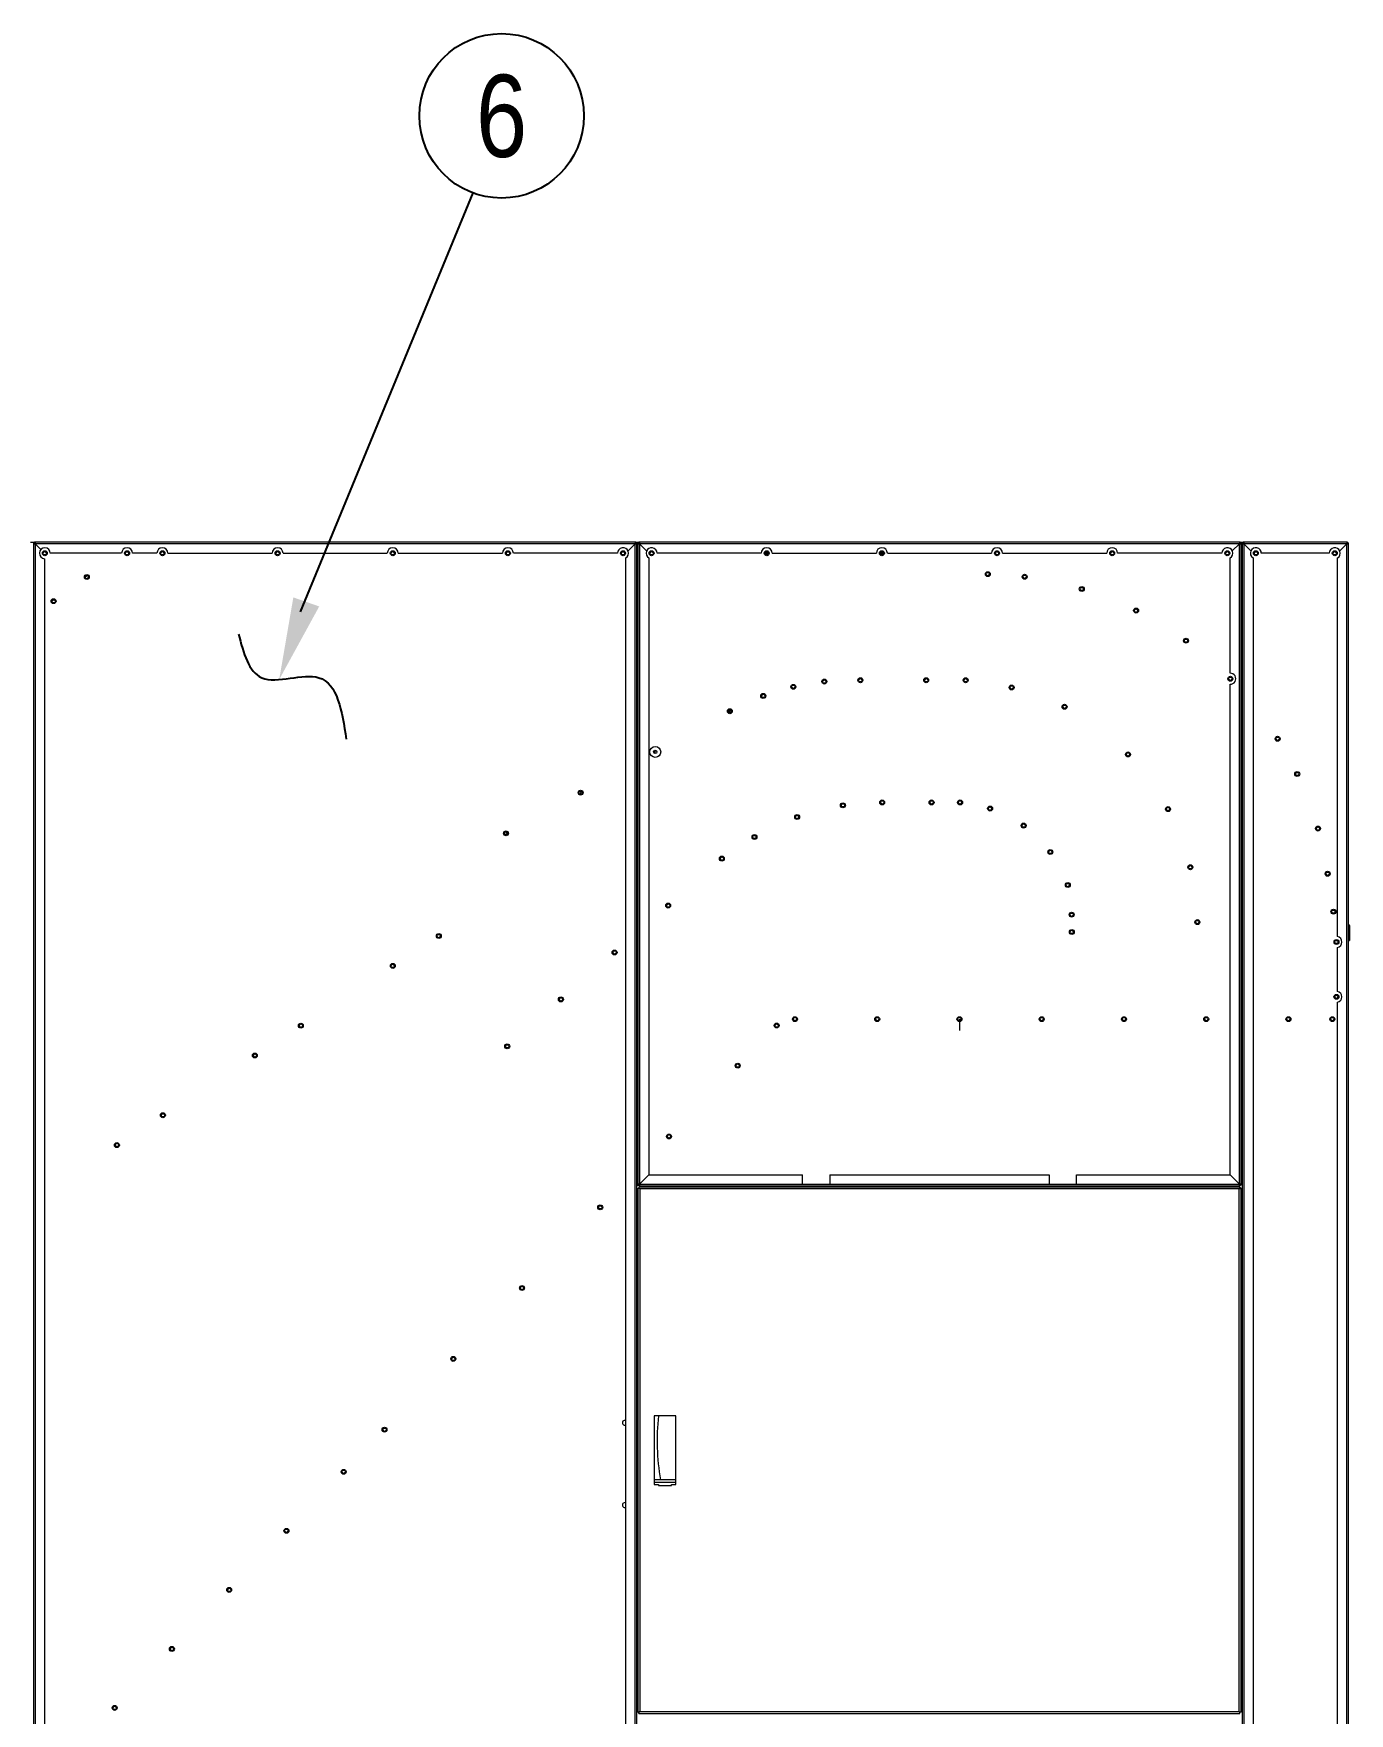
# Model space of a CAD drawing. Header units: millimetres. Extents: x 22763 to 52170, y 15948 to 36743.
# Drawn here: x 35458 to 37858, y 24394 to 27458 of the extents above; entities that cross this region are included whole.
import ezdxf
from ezdxf.enums import TextEntityAlignment as Align

# ---------------------------------------------------------------- set-up
doc = ezdxf.new("R2010")
doc.units = ezdxf.units.MM
doc.layers.add('냉각탑_dim', color=1, linetype='Continuous')
doc.layers.add('냉각탑_text', color=3, linetype='Continuous')
doc.styles.get("Standard").update_dxf_attribs({"font": 'arial.ttf'})

# ---------------------------------------------------------------- blocks, each defined once
blk = doc.blocks.new('1')
at = {"color": 7, "lineweight": 20, "ltscale": 0.003944}
blk.add_line((35452.5, 26530.4), (35459.6, 26530.4), dxfattribs=at)
at = {"color": 7, "lineweight": 20, "ltscale": 0.000833333}
for p, q in [((35458, 26528.8), (35458, 26527.3)), ((35461.1, 26530.4), (35459.6, 26530.4)), ((35459.6, 26527.3), (35459.6, 26528.8)), ((35459.6, 26528.8), (35461.1, 26528.8)), ((35461.1, 26527.3), (35459.6, 26527.3)), ((36556.4, 26530.4), (36554.9, 26530.4)), ((36554.9, 26527.3), (36554.9, 26528.8)), ((36554.9, 26528.8), (36556.4, 26528.8)), ((36554.9, 26527.3), (36556.4, 26527.3)), ((36556.4, 26528.8), (36556.4, 26527.3)), ((36558, 26527.3), (36558, 26528.8)), ((36560, 26528.8), (36560, 26527.3)), ((36563.1, 26530.4), (36561.6, 26530.4)), ((36561.6, 26527.3), (36561.6, 26528.8)), ((36561.6, 26528.8), (36563.1, 26528.8)), ((36563.1, 26527.3), (36561.6, 26527.3)), ((37658.4, 26530.4), (37656.9, 26530.4)), ((37656.9, 26528.8), (37658.4, 26528.8)), ((37656.9, 26527.3), (37656.9, 26528.8)), ((37656.9, 26527.3), (37658.4, 26527.3)), ((37656.9, 26527.3), (37658.4, 26527.3)), ((37658.4, 26528.8), (37658.4, 26527.3)), ((37660, 26527.3), (37660, 26528.8)), ((37662, 26528.8), (37662, 26527.3)), ((37665.1, 26530.4), (37663.6, 26530.4)), ((37663.6, 26527.3), (37663.6, 26528.8)), ((37663.6, 26528.8), (37665.1, 26528.8)), ((37665.1, 26527.3), (37663.6, 26527.3)), ((37663.6, 26527.3), (37665.1, 26527.3)), ((37854.4, 26530.4), (37852.9, 26530.4)), ((37852.9, 26528.8), (37854.4, 26528.8)), ((37852.9, 26527.3), (37852.9, 26528.8)), ((37852.9, 26527.3), (37854.4, 26527.3)), ((37854.4, 26528.8), (37854.4, 26527.3)), ((37856, 26527.3), (37856, 26528.8)), ((36560, 25359.5), (36560, 25358)), ((36561.6, 25358), (36561.6, 25359.5)), ((36563.1, 25358), (36561.6, 25358)), ((36561.6, 25356.4), (36563.1, 25356.4)), ((37656.9, 25359.5), (37656.9, 25358)), ((37658.4, 25358), (37656.9, 25358)), ((37656.9, 25356.4), (37658.4, 25356.4)), ((37658.4, 25359.5), (37658.4, 25358)), ((37660, 25358), (37660, 25359.5))]:
    blk.add_line(p, q, dxfattribs=at)
at = {"color": 7, "lineweight": 20, "ltscale": 0.000888889}
for p, q in [((35458, 26528.8), (35459.6, 26528.8)), ((35458, 26527.3), (35459.6, 26527.3)), ((35459.6, 26530.4), (35459.6, 26528.8)), ((35461.1, 26530.4), (35461.1, 26528.8)), ((36554.9, 26530.4), (36554.9, 26528.8)), ((36556.4, 26530.4), (36556.4, 26528.8)), ((36558, 26528.8), (36556.4, 26528.8)), ((36558, 26527.3), (36556.4, 26527.3)), ((36560, 26528.8), (36561.6, 26528.8)), ((36560, 26527.3), (36561.6, 26527.3)), ((36561.6, 26530.4), (36561.6, 26528.8)), ((36563.1, 26530.4), (36563.1, 26528.8)), ((37656.9, 26530.4), (37656.9, 26528.8)), ((37658.4, 26530.4), (37658.4, 26528.8)), ((37660, 26528.8), (37658.4, 26528.8)), ((37660, 26527.3), (37658.4, 26527.3)), ((37662, 26528.8), (37663.6, 26528.8)), ((37662, 26527.3), (37663.6, 26527.3)), ((37663.6, 26530.4), (37663.6, 26528.8)), ((37665.1, 26530.4), (37665.1, 26528.8)), ((37852.9, 26530.4), (37852.9, 26528.8)), ((37854.4, 26530.4), (37854.4, 26528.8)), ((37856, 26528.8), (37854.4, 26528.8)), ((37856, 26527.3), (37854.4, 26527.3)), ((37856, 25804.3), (37857.6, 25804.3)), ((36560, 25359.5), (36561.6, 25359.5)), ((36560, 25358), (36561.6, 25358)), ((36561.6, 25356.4), (36561.6, 25358)), ((36563.1, 25356.4), (36563.1, 25358)), ((37656.9, 25356.4), (37656.9, 25358)), ((37660, 25359.5), (37658.4, 25359.5)), ((37660, 25358), (37658.4, 25358)), ((37658.4, 25356.4), (37658.4, 25358))]:
    blk.add_line(p, q, dxfattribs=at)
at = {"color": 7, "lineweight": 20}
for p, q in [((35458, 26527.3), (35458, 23685.5)), ((36554.9, 26530.4), (35461.1, 26530.4)), ((35461.1, 26527.3), (35461.1, 23685.5)), ((36554.9, 26527.3), (35461.1, 26527.3)), ((36538, 23702.4), (36538, 26501.7)), ((36554.9, 23685.5), (36554.9, 26527.3)), ((36558, 23685.5), (36558, 26527.3)), ((36560, 26527.3), (36560, 25359.5)), ((37656.9, 26530.4), (36563.1, 26530.4)), ((36563.1, 26527.3), (36563.1, 25359.5)), ((37656.9, 26527.3), (36563.1, 26527.3)), ((36580, 26501.7), (36580, 25376.4)), ((37656.9, 25359.5), (37656.9, 26527.3)), ((37660, 25359.5), (37660, 26527.3)), ((37662, 26527.3), (37662, 23685.5)), ((37665.1, 26527.3), (37665.1, 23685.5)), ((37682, 26501.7), (37682, 23702.4)), ((37852.9, 23685.5), (37852.9, 26527.3)), ((37856, 23685.5), (37856, 26527.3)), ((35478, 26500.4), (35478, 23702.4)), ((37836, 23702.4), (37836, 25691.5)), ((36560, 25352.4), (36560, 24396.4)), ((37658, 25354.4), (36562, 25354.4)), ((36563.1, 25356.4), (37656.9, 25356.4)), ((37656.6, 25351), (36563.4, 25351)), ((36563.4, 25351), (36563.4, 24397.8)), ((37656.6, 24397.8), (37656.6, 25351)), ((37660, 24396.4), (37660, 25352.4)), ((36562, 24394.4), (37658, 24394.4)), ((36563.4, 24397.8), (37656.6, 24397.8))]:
    blk.add_line(p, q, dxfattribs=at)
at = {"color": 7, "lineweight": 20, "ltscale": 0.000833349}
for p, q in [((35459.6, 26527.3), (35461.1, 26527.3)), ((36561.6, 26527.3), (36563.1, 26527.3))]:
    blk.add_line(p, q, dxfattribs=at)
at = {"color": 7, "lineweight": 20, "ltscale": 0.001722}
for p, q in [((35461.1, 26527.3), (35461.1, 26530.4)), ((36563.1, 26527.3), (36563.1, 26530.4)), ((37665.1, 26527.3), (37665.1, 26530.4)), ((36563.1, 25359.5), (36560, 25359.5)), ((36563.1, 25359.5), (36563.1, 25356.4)), ((37656.9, 25359.5), (37660, 25359.5))]:
    blk.add_line(p, q, dxfattribs=at)
at = {"color": 7, "lineweight": 20, "ltscale": 0.007922}
blk.add_line((35471.2, 26517.2), (35461.1, 26527.3), dxfattribs=at)
blk.add_line((35471.2, 26517.2), (35461.1, 26527.3), dxfattribs=at)
at = {"color": 7, "lineweight": 20, "ltscale": 0.072222}
blk.add_line((35618.5, 26510.4), (35488.5, 26510.4), dxfattribs=at)
at = {"color": 7, "lineweight": 20, "ltscale": 0.024722}
blk.add_line((35683, 26510.4), (35638.5, 26510.4), dxfattribs=at)
at = {"color": 7, "lineweight": 20, "ltscale": 0.105556}
for p, q in [((35703, 26510.4), (35893, 26510.4)), ((35913, 26510.4), (36103, 26510.4)), ((36123, 26510.4), (36313, 26510.4)), ((36523, 26510.4), (36333, 26510.4)), ((36785, 26510.4), (36595, 26510.4)), ((36805, 26510.4), (36995, 26510.4)), ((37015, 26510.4), (37205, 26510.4)), ((37225, 26510.4), (37415, 26510.4)), ((37625, 26510.4), (37435, 26510.4))]:
    blk.add_line(p, q, dxfattribs=at)
at = {"color": 7, "lineweight": 20, "ltscale": 0.010045}
for p, q in [((36542.1, 26514.5), (36554.9, 26527.3)), ((36542.1, 26514.5), (36554.9, 26527.3)), ((36575.9, 26514.5), (36563.1, 26527.3)), ((36575.9, 26514.5), (36563.1, 26527.3)), ((37644.1, 26514.5), (37656.9, 26527.3)), ((37644.1, 26514.5), (37656.9, 26527.3)), ((37677.9, 26514.5), (37665.1, 26527.3)), ((37677.9, 26514.5), (37665.1, 26527.3)), ((37840.1, 26514.5), (37852.9, 26527.3)), ((37840.1, 26514.5), (37852.9, 26527.3))]:
    blk.add_line(p, q, dxfattribs=at)
at = {"color": 7, "lineweight": 20, "ltscale": 0.000833318}
blk.add_line((36554.9, 26527.3), (36556.4, 26527.3), dxfattribs=at)
at = {"color": 7, "lineweight": 20, "ltscale": 0.002889}
for p, q in [((36556.4, 26530.4), (36561.6, 26530.4)), ((37658.4, 26530.4), (37663.6, 26530.4))]:
    blk.add_line(p, q, dxfattribs=at)
at = {"color": 7, "lineweight": 20, "ltscale": 0.001111}
for p, q in [((36558, 26527.3), (36560, 26527.3)), ((37660, 26527.3), (37662, 26527.3)), ((36560, 26493.5), (36558, 26493.5)), ((36560, 26490.4), (36558, 26490.4)), ((36558, 26488.8), (36560, 26488.8)), ((37662, 26493.5), (37660, 26493.5)), ((37662, 26490.4), (37660, 26490.4)), ((37660, 25731.6), (37662, 25731.6)), ((37660, 25684.7), (37662, 25684.7)), ((37662, 25683.2), (37660, 25683.2)), ((37662, 25681.6), (37660, 25681.6)), ((37662, 25681.6), (37660, 25681.6)), ((37662, 25678.5), (37660, 25678.5)), ((37662, 25642.7), (37660, 25642.7)), ((37662, 25639.6), (37660, 25639.6)), ((37660, 25526.4), (37662, 25526.4)), ((37662, 25525.6), (37660, 25525.6)), ((37660, 25513.7), (37662, 25513.7)), ((37660, 25512.2), (37662, 25512.2)), ((37660, 25510.6), (37662, 25510.6)), ((37662, 25509), (37660, 25509)), ((37662, 25507.5), (37660, 25507.5)), ((37662, 25507.5), (37660, 25507.5)), ((37660, 25505.2), (37662, 25505.2)), ((37662, 25504), (37660, 25504)), ((37660, 25501.7), (37662, 25501.7)), ((37662, 25490.2), (37660, 25490.2)), ((37660, 25420.2), (37662, 25420.2)), ((37662, 25408.7), (37660, 25408.7)), ((37662, 25405.2), (37660, 25405.2)), ((37662, 25404), (37660, 25404)), ((37660, 24892.2), (37662, 24892.2)), ((37662, 24890.6), (37660, 24890.6)), ((37660, 24890.6), (37662, 24890.6)), ((37662, 24889), (37660, 24889)), ((36560, 24820.5), (36558, 24820.5)), ((36560, 24815.8), (36558, 24815.8)), ((37662, 24820.5), (37660, 24820.5)), ((37662, 24815.8), (37660, 24815.8)), ((36558, 24795.5), (36560, 24795.5)), ((36597.5, 24811.9), (36597.5, 24809.9)), ((36621.5, 24809.9), (36621.5, 24811.9)), ((37660, 24795.5), (37662, 24795.5)), ((36560, 24745.5), (36558, 24745.5)), ((37662, 24745.5), (37660, 24745.5))]:
    blk.add_line(p, q, dxfattribs=at)
at = {"color": 7, "lineweight": 20, "ltscale": 0.00315}
for p, q in [((36792.2, 26511.4), (36797.9, 26511.4)), ((37002.2, 26511.4), (37007.9, 26511.4))]:
    blk.add_line(p, q, dxfattribs=at)
at = {"color": 7, "lineweight": 20, "ltscale": 0.003136}
for p, q in [((36792.2, 26509.4), (36797.8, 26509.4)), ((37002.2, 26509.4), (37007.8, 26509.4))]:
    blk.add_line(p, q, dxfattribs=at)
at = {"color": 7, "lineweight": 20, "ltscale": 0.001812}
for p, q in [((36793.4, 26507.9), (36796.7, 26507.9)), ((37003.4, 26507.9), (37006.7, 26507.9))]:
    blk.add_line(p, q, dxfattribs=at)
at = {"color": 7, "lineweight": 20, "ltscale": 0.002485}
blk.add_line((37213, 26508.2), (37213, 26512.6), dxfattribs=at)
at = {"color": 7, "lineweight": 20, "ltscale": 0.11685}
blk.add_line((37640, 26291.4), (37640, 26501.7), dxfattribs=at)
at = {"color": 7, "lineweight": 20, "ltscale": 0.104333}
for p, q in [((37852.9, 26530.4), (37665.1, 26530.4)), ((37852.9, 26527.3), (37665.1, 26527.3))]:
    blk.add_line(p, q, dxfattribs=at)
at = {"color": 7, "lineweight": 20, "ltscale": 0.068889}
blk.add_line((37821, 26510.4), (37697, 26510.4), dxfattribs=at)
at = {"color": 7, "lineweight": 20, "ltscale": 0.383698}
blk.add_line((37836, 25811.1), (37836, 26501.7), dxfattribs=at)
at = {"color": 7, "lineweight": 20, "ltscale": 0.00282}
for p, q in [((35556.2, 26469.7), (35552.1, 26466.7)), ((35495.6, 26425.6), (35491.4, 26422.7))]:
    blk.add_line(p, q, dxfattribs=at)
at = {"color": 7, "lineweight": 20, "ltscale": 0.001525}
for p, q in [((37662, 26288.7), (37660, 26290.5)), ((37662, 26284.4), (37660, 26286.3)), ((37662, 26233.7), (37660, 26235.6))]:
    blk.add_line(p, q, dxfattribs=at)
at = {"color": 7, "lineweight": 20, "ltscale": 0.497241}
blk.add_line((37640, 25376.4), (37640, 26271.4), dxfattribs=at)
at = {"color": 7, "lineweight": 20, "ltscale": 0.001266}
for p, q in [((36558, 26152.4), (36560, 26153.5)), ((36558, 26148.9), (36560, 26149.9)), ((36558, 26106.8), (36560, 26107.9))]:
    blk.add_line(p, q, dxfattribs=at)
at = {"color": 7, "lineweight": 20, "ltscale": 0.003197}
blk.add_line((36590.8, 26150.8), (36590.8, 26145.1), dxfattribs=at)
at = {"color": 7, "lineweight": 20, "ltscale": 0.001476}
for p, q in [((36560, 25846), (36558, 25844.2)), ((36560, 25841.9), (36558, 25840.1)), ((36560, 25792.8), (36558, 25791.1))]:
    blk.add_line(p, q, dxfattribs=at)
at = {"color": 7, "lineweight": 20, "ltscale": 0.014944}
blk.add_line((37857.6, 25831.2), (37857.6, 25804.3), dxfattribs=at)
at = {"color": 7, "lineweight": 20, "ltscale": 0.044669}
blk.add_line((37836, 25711.1), (37836, 25791.5), dxfattribs=at)
at = {"color": 0, "lineweight": 20}
blk.add_line((37146.5, 25660.6), (37146.5, 25639.6), dxfattribs=at)
at = {"color": 7, "lineweight": 20, "ltscale": 0.001596}
for p, q in [((36560, 25418.3), (36558, 25416.2)), ((36560, 25413.2), (36558, 25411.2)), ((36560, 25363), (36558, 25360.9))]:
    blk.add_line(p, q, dxfattribs=at)
at = {"color": 7, "lineweight": 20, "ltscale": 0.013278}
for p, q in [((36580, 25376.4), (36563.1, 25359.5)), ((36563.1, 25359.5), (36580, 25376.4)), ((37640, 25376.4), (37656.9, 25359.5)), ((37656.9, 25359.5), (37640, 25376.4))]:
    blk.add_line(p, q, dxfattribs=at)
at = {"color": 7, "lineweight": 20, "ltscale": 0.155556}
for p, q in [((36580, 25376.4), (36860, 25376.4)), ((37360, 25376.4), (37640, 25376.4))]:
    blk.add_line(p, q, dxfattribs=at)
at = {"color": 7, "lineweight": 20, "ltscale": 0.009389}
for p, q in [((36860, 25359.5), (36860, 25376.4)), ((36910, 25376.4), (36910, 25359.5)), ((37310, 25376.4), (37310, 25359.5)), ((37360, 25359.5), (37360, 25376.4))]:
    blk.add_line(p, q, dxfattribs=at)
at = {"color": 7, "lineweight": 20, "ltscale": 0.222222}
for p, q in [((36910, 25376.4), (37310, 25376.4)), ((36910, 25359.5), (37310, 25359.5))]:
    blk.add_line(p, q, dxfattribs=at)
at = {"color": 7, "lineweight": 20, "ltscale": 0.001632}
blk.add_line((36560.1, 25358), (36558, 25355.9), dxfattribs=at)
at = {"color": 7, "lineweight": 20, "ltscale": 0.000750576}
for p, q in [((36560, 25352.4), (36561.4, 25352.4)), ((36562, 25354.4), (36562, 25353)), ((37658, 25354.4), (37658, 25353)), ((37660, 25352.4), (37658.7, 25352.4)), ((36560, 24396.4), (36561.4, 24396.4)), ((36562, 24394.4), (36562, 24395.8)), ((37658, 24394.4), (37658, 24395.8)), ((37660, 24396.4), (37658.7, 24396.4))]:
    blk.add_line(p, q, dxfattribs=at)
at = {"color": 7, "lineweight": 20, "ltscale": 0.000360535}
for p, q in [((36562, 25352.4), (36561.4, 25352.4)), ((37658, 25352.4), (37658.7, 25352.4)), ((36562, 24396.4), (36561.4, 24396.4)), ((37658, 24396.4), (37658.7, 24396.4))]:
    blk.add_line(p, q, dxfattribs=at)
at = {"color": 7, "lineweight": 20, "ltscale": 0.000669596}
for p, q in [((36562, 25351.8), (36562, 25353)), ((37658, 25351.8), (37658, 25353)), ((36562, 24397), (36562, 24395.8)), ((37658, 24397), (37658, 24395.8))]:
    blk.add_line(p, q, dxfattribs=at)
at = {"color": 7, "lineweight": 20, "ltscale": 0.164944}
for p, q in [((36563.1, 25359.5), (36860, 25359.5)), ((37360, 25359.5), (37656.9, 25359.5))]:
    blk.add_line(p, q, dxfattribs=at)
at = {"color": 7, "lineweight": 20, "ltscale": 0.00139}
for p, q in [((36632.7, 25354.4), (36634.2, 25356.4)), ((36632.7, 25354.4), (36634.2, 25356.4)), ((36637.1, 25354.4), (36638.6, 25356.4)), ((36726.5, 25354.4), (36728, 25356.4))]:
    blk.add_line(p, q, dxfattribs=at)
at = {"color": 7, "lineweight": 20, "ltscale": 0.027778}
for p, q in [((36860, 25359.5), (36910, 25359.5)), ((36860, 25359.5), (36910, 25359.5)), ((37310, 25359.5), (37360, 25359.5))]:
    blk.add_line(p, q, dxfattribs=at)
at = {"color": 7, "lineweight": 20, "ltscale": 0.001849}
for p, q in [((36558, 25255.1), (36560, 25257.8)), ((36558, 25255.1), (36560, 25257.7)), ((36558, 25249.2), (36560, 25251.9)), ((36558, 25130.2), (36560, 25132.9))]:
    blk.add_line(p, q, dxfattribs=at)
at = {"color": 7, "lineweight": 20, "ltscale": 0.021667}
for p, q in [((36629, 24936.9), (36590, 24936.9)), ((36629, 24820.5), (36590, 24820.5)), ((36629, 24815.8), (36590, 24815.8))]:
    blk.add_line(p, q, dxfattribs=at)
at = {"color": 7, "lineweight": 20, "ltscale": 0.069444}
for p, q in [((36590, 24936.9), (36590, 24811.9)), ((36629, 24811.9), (36629, 24936.9))]:
    blk.add_line(p, q, dxfattribs=at)
at = {"color": 7, "lineweight": 20, "ltscale": 0.004167}
for p, q in [((36590, 24811.9), (36597.5, 24811.9)), ((36621.5, 24811.9), (36629, 24811.9))]:
    blk.add_line(p, q, dxfattribs=at)
at = {"color": 7, "lineweight": 20, "ltscale": 0.013333}
blk.add_line((36597.5, 24809.9), (36621.5, 24809.9), dxfattribs=at)
at = {"color": 7, "lineweight": 20, "ltscale": 0.002222}
blk.add_line((36558, 24521), (36560, 24517.5), dxfattribs=at)
at = {"color": 7, "lineweight": 20, "ltscale": 0.001571}
blk.add_line((36560, 24431.2), (36558, 24433.2), dxfattribs=at)
at = {"color": 7, "lineweight": 20}
for centre, radius in [((35478.5, 26510.4), 4.5), ((35478.5, 26510.4), 3), ((35628.5, 26510.4), 4.5), ((35628.5, 26510.4), 3), ((35693, 26510.4), 4.5), ((35693, 26510.4), 3), ((35903, 26510.4), 4.5), ((35903, 26510.4), 3), ((36113, 26510.4), 4.5), ((36113, 26510.4), 3), ((36323, 26510.4), 4.5), ((36323, 26510.4), 3), ((36533, 26510.4), 4.5), ((36533, 26510.4), 3), ((36585, 26510.4), 4.5), ((36585, 26510.4), 3), ((36795, 26510.4), 4.5), ((36795, 26510.4), 3), ((37005, 26510.4), 4.5), ((37005, 26510.4), 3), ((37215, 26510.4), 4.5), ((37215, 26510.4), 3), ((37425, 26510.4), 4.5), ((37425, 26510.4), 3), ((37635, 26510.4), 4.5), ((37635, 26510.4), 3), ((37687, 26510.4), 4.5), ((37687, 26510.4), 3), ((37831, 26510.4), 4.5), ((37831, 26510.4), 3), ((35555.1, 26466.9), 4.5), ((37198.2, 26472.2), 4.5), ((37198.2, 26472.2), 3), ((37265.4, 26467.4), 4.5), ((37265.4, 26467.4), 3), ((35555.1, 26466.9), 3), ((37369.6, 26445.1), 4.5), ((37369.6, 26445.1), 3), ((35494.4, 26422.9), 4.5), ((35494.4, 26422.9), 3), ((37468.6, 26405.8), 4.5), ((37468.6, 26405.8), 3), ((37559.7, 26350.8), 4.5), ((37559.7, 26350.8), 3), ((36843.5, 26266.7), 4.5), ((36843.5, 26266.7), 3), ((36900.1, 26276.3), 4.5), ((36900.1, 26276.3), 3), ((36965.8, 26278.7), 4.5), ((36965.8, 26278.7), 3), ((37085.8, 26278.7), 4.5), ((37085.8, 26278.7), 3), ((37157.8, 26278.7), 4.5), ((37157.8, 26278.7), 3), ((37241.6, 26265.5), 4.5), ((37241.6, 26265.5), 3), ((37640.5, 26281.4), 4.5), ((37640.5, 26281.4), 3), ((36727.7, 26222.2), 4.5), ((36727.7, 26222.2), 3), ((36788.7, 26250.1), 4.5), ((36788.7, 26250.1), 3), ((37338.2, 26230.3), 4.5), ((37338.2, 26230.3), 3), ((37726.7, 26172), 4.5), ((37726.7, 26172), 3), ((36591.7, 26148), 10), ((36591.7, 26148), 3), ((37453.8, 26143.4), 4.5), ((37453.8, 26143.4), 3), ((37762.5, 26107.7), 4.5), ((37762.5, 26107.7), 3), ((36455.6, 26073.7), 4.5), ((36455.6, 26073.7), 3), ((36934, 26050.6), 4.5), ((36934, 26050.6), 3), ((37005.6, 26055.8), 4.5), ((37005.6, 26055.8), 3), ((37095.6, 26055.8), 4.5), ((37095.6, 26055.8), 3), ((37147.6, 26055.8), 4.5), ((37147.6, 26055.8), 3), ((37202.4, 26044.7), 4.5), ((37202.4, 26044.7), 3), ((37526.9, 26043.7), 4.5), ((37526.9, 26043.7), 3), ((36850.5, 26029.3), 4.5), ((36850.5, 26029.3), 3), ((37263.5, 26013.6), 4.5), ((37263.5, 26013.6), 3), ((37800.4, 26008.2), 4.5), ((37800.4, 26008.2), 3), ((36319.6, 25999.5), 4.5), ((36319.6, 25999.5), 3), ((36772.7, 25992.8), 4.5), ((36772.7, 25992.8), 3), ((36713.2, 25953.4), 4.5), ((36713.2, 25953.4), 3), ((37312.2, 25965.5), 4.5), ((37312.2, 25965.5), 3), ((37567.6, 25937.7), 4.5), ((37567.6, 25937.7), 3), ((37817.9, 25925.8), 4.5), ((37817.9, 25925.8), 3), ((37344.1, 25905.2), 4.5), ((37344.1, 25905.2), 3), ((36615.3, 25867.8), 4.5), ((36615.3, 25867.8), 3), ((37828.5, 25856.6), 4.5), ((37828.5, 25856.6), 3), ((37351.1, 25851.1), 4.5), ((37351.1, 25851.1), 3), ((37580.4, 25837.6), 4.5), ((37580.4, 25837.6), 3), ((36197, 25812.2), 4.5), ((36197, 25812.2), 3), ((37351.4, 25819.6), 4.5), ((37351.4, 25819.6), 3), ((37834, 25801.3), 4.5), ((37834, 25801.3), 3), ((36517.5, 25782.2), 4.5), ((36517.5, 25782.2), 3), ((36113.1, 25757.7), 4.5), ((36113.1, 25757.7), 3), ((37834, 25701.3), 4.5), ((37834, 25701.3), 3), ((36419.6, 25696.6), 4.5), ((36419.6, 25696.6), 3), ((35945.4, 25648.8), 4.5), ((35945.4, 25648.8), 3), ((36813.1, 25649), 4.5), ((36813.1, 25649), 3), ((36846.5, 25660.6), 4.5), ((36846.5, 25660.6), 3), ((36996.5, 25660.6), 4.5), ((36996.5, 25660.6), 3), ((37146.5, 25660.6), 4.5), ((37146.5, 25660.6), 3), ((37296.5, 25660.6), 4.5), ((37296.5, 25660.6), 3), ((37446.5, 25660.6), 4.5), ((37446.5, 25660.6), 3), ((37596.5, 25660.6), 4.5), ((37596.5, 25660.6), 3), ((37746.5, 25660.6), 4.5), ((37746.5, 25660.6), 3), ((37826.5, 25660.6), 4.5), ((37826.5, 25660.6), 3), ((36321.8, 25611), 4.5), ((36321.8, 25611), 3), ((35861.5, 25594.3), 4.5), ((35861.5, 25594.3), 3), ((36742.1, 25575.8), 4.5), ((36742.1, 25575.8), 3), ((35693.8, 25485.4), 4.5), ((35693.8, 25485.4), 3), ((35609.9, 25430.9), 4.5), ((35609.9, 25430.9), 3), ((36616.8, 25446.6), 4.5), ((36616.8, 25446.6), 3), ((36491.4, 25317.4), 4.5), ((36491.4, 25317.4), 3), ((36348.7, 25170.2), 4.5), ((36348.7, 25170.2), 3), ((36223.4, 25041), 4.5), ((36223.4, 25041), 3), ((36098, 24911.8), 4.5), ((36098, 24911.8), 3), ((36023.5, 24835), 4.5), ((36023.5, 24835), 3), ((35919.1, 24727.4), 4.5), ((35919.1, 24727.4), 3), ((35814.7, 24619.7), 4.5), ((35814.7, 24619.7), 3), ((35710.2, 24512), 4.5), ((35710.2, 24512), 3), ((35605.8, 24404.4), 4.5), ((35605.8, 24404.4), 3)]:
    blk.add_circle(centre, radius, dxfattribs=at)
for centre, radius, start, end in [((35478.5, 26510.4), 10, 360, 267.1343), ((35628.5, 26510.4), 10, 360, 180), ((35647.9, 26527.3), 3.1, 89.7398, 90), ((35657.1, 26527.3), 3.1, 90, 90.2603), ((35693, 26510.4), 10, 360, 180), ((35903, 26510.4), 10, 360, 180), ((36113, 26510.4), 10, 360, 180), ((36323, 26510.4), 10, 360, 180), ((36533, 26510.4), 10, 300, 180), ((36585, 26510.4), 10, 360, 239.9997), ((36750.9, 26527.3), 3.1, 89.7397, 90), ((36759.1, 26527.3), 3.1, 90, 90.2603), ((36795, 26510.4), 10, 360, 180), ((37005, 26510.4), 10, 360, 180), ((37215, 26510.4), 10, 360, 180), ((37425, 26510.4), 10, 360, 180), ((37635, 26510.4), 10, 300.0003, 180), ((37687, 26510.4), 10, 155.7048, 240), ((37687, 26510.4), 10, 360, 155.7048), ((37831, 26510.4), 10, 300, 180), ((37852.9, 26527.3), 3.1, 89.7307, 90), ((37852.9, 26527.3), 1.5, 360, 89.6129), ((37852.9, 26527.3), 3.1, 28.9378, 61.0622), ((37852.9, 26527.3), 3.1, 360, 0.2617), ((37640.5, 26281.4), 10, 267.1352, 92.8648), ((37190.5, 25831.6), 660.3, 44.432, 44.6794), ((36730.2, 26220.5), 4.5, 103.5355, 186.3833), ((36730.2, 26220.5), 3, 84.942, 204.9672), ((36458.1, 26072), 3, 84.942, 204.9674), ((36322, 25997.7), 3, 84.942, 204.9675), ((37854.5, 25831.2), 3.1, 360, 61.0615), ((37834, 25801.3), 10, 281.5372, 78.4628), ((37834, 25701.3), 10, 281.5372, 78.4628), ((37852.9, 25639.6), 3.1, 359.7468, 360), ((36911.8, 25357.2), 4.5, 190.7013, 219.0599), ((36911.8, 25357.2), 3, 196.1728, 250.9443), ((36911.8, 25357.2), 3, 289.0557, 343.8272), ((36911.8, 25357.2), 4.5, 320.9401, 349.2987), ((37027.6, 25353), 4.5, 131.1158, 162.0048), ((37027.6, 25353), 3, 27.607, 152.393), ((37027.6, 25353), 4.5, 17.9952, 48.8842), ((37002.3, 24890.6), 458, 164.9547, 165.9509), ((36560.6, 24976.5), 2.5, 103.1329, 256.8671), ((36560.6, 24976.5), 2.5, 141.7543, 256.8671), ((36536.4, 24924.4), 4.5, 69.1729, 290.8271), ((37002.3, 24890.6), 407.2, 173.4712, 189.913), ((36561.4, 24801.3), 10, 250.5258, 262.3349), ((36536.4, 24774.4), 4.5, 69.1729, 290.8271), ((37658, 24548), 4.5, 25.069, 62.5255), ((37658, 24548), 3, 313.7911, 46.2089), ((37658, 24548), 4.5, 297.4745, 334.931)]:
    blk.add_arc(centre, radius, start, end, dxfattribs=at)
for points in [[(36563.4, 25351), (36563, 25351.3), (36562.6, 25351.6), (36562.1, 25351.8), (36561.7, 25352.1), (36561.4, 25352.4)], [(36563.4, 25351), (36563.2, 25351.4), (36562.9, 25351.9), (36562.6, 25352.3), (36562.3, 25352.7), (36562, 25353)], [(37656.6, 25351), (37656.9, 25351.4), (37657.2, 25351.9), (37657.5, 25352.3), (37657.7, 25352.7), (37658, 25353)], [(37656.6, 25351), (37657.1, 25351.3), (37657.5, 25351.6), (37657.9, 25351.8), (37658.3, 25352.1), (37658.7, 25352.4)], [(36563.4, 24397.8), (36563, 24397.5), (36562.6, 24397.2), (36562.1, 24397), (36561.7, 24396.7), (36561.4, 24396.4)], [(36563.4, 24397.8), (36563.2, 24397.4), (36562.9, 24396.9), (36562.6, 24396.5), (36562.3, 24396.1), (36562, 24395.8)], [(37656.6, 24397.8), (37657.1, 24397.5), (37657.5, 24397.2), (37657.9, 24397), (37658.3, 24396.7), (37658.7, 24396.4)], [(37656.6, 24397.8), (37656.9, 24397.4), (37657.2, 24396.9), (37657.5, 24396.5), (37657.7, 24396.1), (37658, 24395.8)]]:
    blk.add_open_spline(points, degree=5, dxfattribs=at)
at = {"layer": '냉각탑_dim', "lineweight": -3}
blk.add_spline([(35831.6, 26363), (35874, 26283.4), (35978.5, 26283.4), (36028.3, 26171.4)], degree=3, dxfattribs=at)
blk.add_solid([(35978.9, 26413.3), (35905.9, 26279.9), (35931.7, 26429.8)], dxfattribs=at)

msp = doc.modelspace()

# ---------------------------------------------------------------- linework, layer by layer
at = {"layer": '냉각탑_dim', "linetype": 'ByBlock', "lineweight": -3}
msp.add_lwpolyline([(35944.5, 26403.7), (36259.4, 27167.4)], dxfattribs=at)
msp.add_circle((36311.5, 27308.1), 150, dxfattribs=at)

# ---------------------------------------------------------------- block references
msp.add_blockref('1', (0, 0))

# ---------------------------------------------------------------- texts
at = {"layer": '냉각탑_text', "width": 0.8}
msp.add_text('6', height=150, dxfattribs=at).set_placement((36311.5, 27308.1), align=Align.MIDDLE_CENTER)

doc.saveas('drawing.dxf')
